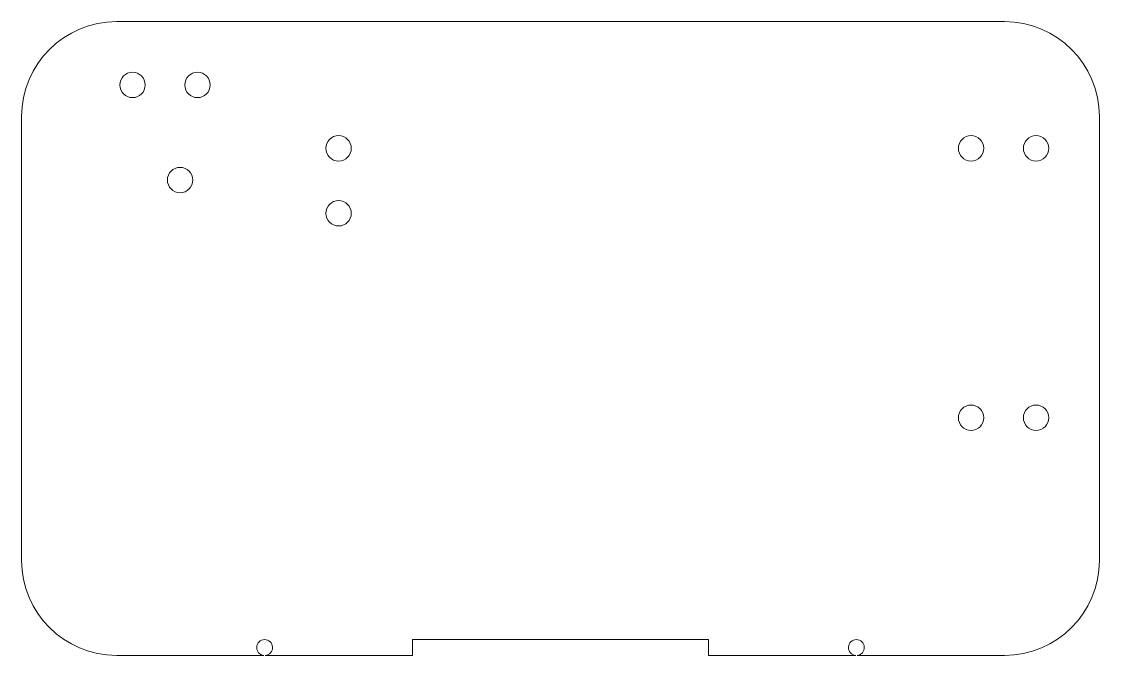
# Model space of a CAD drawing. Header units: millimetres. Extents: x -155 to 185, y -88 to 112.
import ezdxf

# ---------------------------------------------------------------- set-up
doc = ezdxf.new("R2010")
doc.units = ezdxf.units.MM

msp = doc.modelspace()

# ---------------------------------------------------------------- linework, layer by layer
at = {"color": 7, "linetype": 'Continuous', "lineweight": 15}
for p, q in [((154.53, 111.67), (-125.47, 111.67)), ((-155.47, 81.67), (-155.47, -58.33)), ((184.53, -58.33), (184.53, 81.67)), ((-32.14, -83.33), (61.19, -83.33)), ((-32.14, -83.33), (-32.14, -88.33)), ((61.19, -83.33), (61.19, -88.33)), ((-125.47, -88.33), (-79.03, -88.33)), ((-78.58, -88.33), (-32.14, -88.33)), ((61.19, -88.33), (107.64, -88.33)), ((108.08, -88.33), (154.53, -88.33))]:
    msp.add_line(p, q, dxfattribs=at)
for centre in [(-120.47, 91.67), (-99.97, 91.67), (-55.47, 71.67), (144.03, 71.67), (164.53, 71.67), (-105.47, 61.67), (-55.47, 51.17), (144.03, -13.33), (164.53, -13.33)]:
    msp.add_circle(centre, 4, dxfattribs=at)
for centre, radius, start, end in [((-125.47, 81.67), 30, 90, 180), ((154.53, 81.67), 30, 0, 90), ((-125.47, -58.33), 30, 180, 270), ((154.53, -58.33), 30, 270, 0), ((-78.81, -85.84), 2.5, 275.1264, 264.8736), ((107.86, -85.84), 2.5, 275.1264, 264.8736)]:
    msp.add_arc(centre, radius, start, end, dxfattribs=at)

doc.saveas('drawing.dxf')
